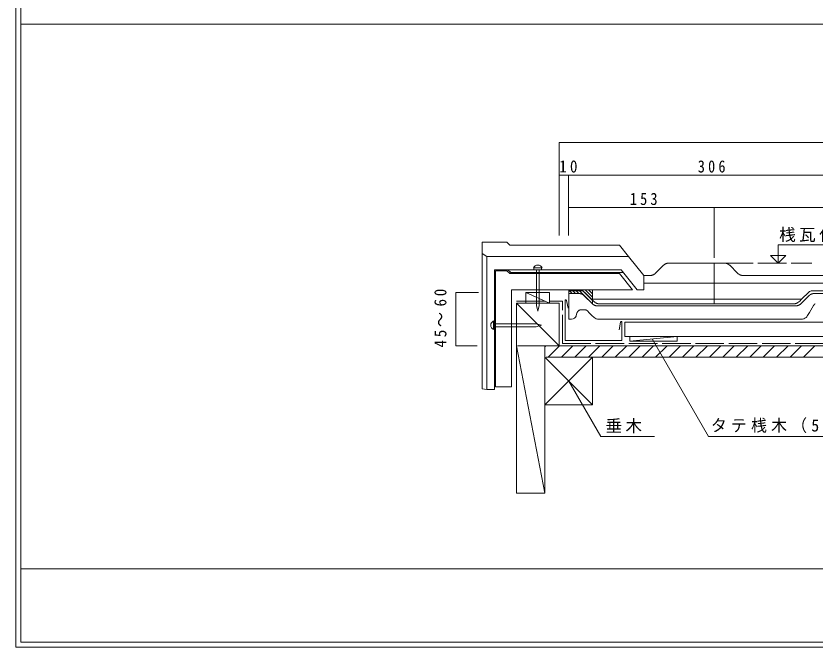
# Model space of a CAD drawing. Units: millimetres, scale not verified. Extents: x -990 to 1002, y -1561 to 1249.
# Drawn here: x -990 to -150, y -101 to 562 of the extents above; entities that cross this region are included whole.
import ezdxf

# ---------------------------------------------------------------- set-up
doc = ezdxf.new("R2010")
doc.units = ezdxf.units.MM
doc.header["$LTSCALE"] = 5
doc.linetypes.add('LONG_DASHED1', pattern=[7, 6, -1])
for name, color, linetype, lineweight in [('0-0_0', 7, 'Continuous', 18), ('0-1_寸法', 5, 'Continuous', 9), ('0-2_瓦粗い実', 5, 'Continuous', 9), ('0-4_瓦細い実', 5, 'Continuous', 9), ('0-7_桟木', 5, 'Continuous', 9), ('0-8_垂木', 7, 'Continuous', 18), ('0-9_野地板', 5, 'Continuous', 9), ('0-A_ルーフィ', 5, 'LONG_DASHED1', 9), ('0-B_板金', 5, 'Continuous', 9), ('0-C_釘とビス', 5, 'Continuous', 9), ('1-0_断面線', 5, 'Continuous', 9), ('1-3_シーラー', 5, 'Continuous', 9), ('1-4_寸法破線', 5, 'LONG_DASHED1', 9)]:
    doc.layers.add(name, color=color, linetype=linetype, lineweight=lineweight)
doc.styles.add('ＭＳ ゴシック', font='')
doc.styles.get('ＭＳ ゴシック').set_extended_font_data('MS Gothic')

msp = doc.modelspace()

# ---------------------------------------------------------------- linework, layer by layer
at = {"layer": '0-0_0', "color": 5, "lineweight": 9}
for p, q in [((-989.883, -101.157), (-989.883, 1248.843)), ((-984.883, -96.157), (-984.883, 1243.843)), ((995.117, 553.804), (-984.883, 553.804)), ((-984.883, -18.797), (995.117, -18.797)), ((-984.883, -96.157), (995.117, -96.157)), ((1000.117, -101.157), (-989.883, -101.157))]:
    msp.add_line(p, q, dxfattribs=at)
at = {"layer": '0-1_寸法'}
for p, q in [((-418.606, 429.254), (-47.959, 429.254)), ((-418.606, 331.535), (-418.606, 429.254)), ((-408.656, 395.098), (-418.606, 395.098)), ((-408.656, 395.098), (-120.981, 395.098)), ((-408.656, 360.941), (-408.656, 395.098)), ((-408.656, 331.535), (-408.656, 360.941)), ((-273.981, 360.941), (-408.606, 360.941)), ((-273.981, 360.941), (-47.959, 360.941)), ((-255.606, 308.235), (-255.606, 360.941)), ((-188.158, 321.891), (-188.158, 302.527)), ((-188.158, 321.891), (-72.426, 321.891)), ((-196.215, 310.583), (-180.102, 310.583)), ((-527.214, 271.569), (-527.214, 215.478)), ((-503.603, 271.569), (-527.214, 271.569)), ((-320.825, 222.852), (-261.535, 120.159)), ((-504.814, 215.478), (-527.214, 215.478)), ((-408.606, 178.478), (-374.935, 120.159)), ((-374.935, 120.159), (-318.229, 120.159)), ((-261.535, 120.159), (-78.21, 120.159))]:
    msp.add_line(p, q, dxfattribs=at)
msp.add_lwpolyline([(-196.215, 310.583), (-188.158, 302.527), (-180.102, 310.583)], dxfattribs=at)
at = {"layer": '0-2_瓦粗い実'}
for p, q in [((-485.606, 294.569), (-485.606, 172.569)), ((-355.206, 291.569), (-341.606, 274.569)), ((-468.606, 274.569), (-341.606, 274.569)), ((-468.606, 172.569), (-468.606, 274.569)), ((-397.919, 270.535), (-408.606, 270.535)), ((-408.606, 243.535), (-408.606, 270.535)), ((-102.606, 270.535), (-150.292, 270.535)), ((-392.263, 268.192), (-383.949, 259.878)), ((-164.263, 259.878), (-155.949, 268.192)), ((-395.202, 253.535), (-392.177, 253.535)), ((-169.919, 257.535), (-378.292, 257.535)), ((-151.056, 258.07), (-155.364, 250.746)), ((-400.659, 247.322), (-400.053, 249.748)), ((-387.317, 250.746), (-388.641, 252.07)), ((-387.317, 250.746), (-383.447, 246.876)), ((-383.447, 246.876), (-382.449, 245.878)), ((-157.286, 247.479), (-155.364, 250.746)), ((-408.606, 243.535), (-405.51, 243.535)), ((-164.181, 243.535), (-376.792, 243.535)), ((-485.606, 172.569), (-468.606, 172.569))]:
    msp.add_line(p, q, dxfattribs=at)
for points in [[(-485.606, 294.569), (-473.606, 294.569), (-470.606, 291.569), (-355.206, 291.569)], [(-392.263, 268.192), (-392.414, 268.339), (-392.569, 268.482), (-392.726, 268.62), (-392.887, 268.753), (-393.049, 268.882), (-393.215, 269.005), (-393.382, 269.124), (-393.552, 269.237), (-393.724, 269.346), (-393.897, 269.45), (-394.073, 269.549), (-394.25, 269.643), (-394.428, 269.733), (-394.608, 269.817), (-394.789, 269.897), (-394.971, 269.972), (-395.154, 270.042), (-395.337, 270.107), (-395.522, 270.167), (-395.706, 270.223), (-395.892, 270.273), (-396.077, 270.32), (-396.263, 270.361), (-396.448, 270.398), (-396.634, 270.431), (-396.819, 270.459), (-397.004, 270.482), (-397.189, 270.501), (-397.373, 270.516), (-397.556, 270.527), (-397.738, 270.533), (-397.919, 270.535)], [(-150.292, 270.535), (-150.473, 270.533), (-150.656, 270.527), (-150.839, 270.516), (-151.023, 270.501), (-151.207, 270.482), (-151.392, 270.459), (-151.578, 270.431), (-151.763, 270.398), (-151.949, 270.361), (-152.135, 270.32), (-152.32, 270.273), (-152.505, 270.223), (-152.69, 270.167), (-152.874, 270.107), (-153.058, 270.042), (-153.241, 269.972), (-153.423, 269.897), (-153.604, 269.817), (-153.784, 269.733), (-153.962, 269.643), (-154.139, 269.549), (-154.314, 269.45), (-154.488, 269.346), (-154.66, 269.237), (-154.829, 269.124), (-154.997, 269.005), (-155.162, 268.882), (-155.325, 268.753), (-155.485, 268.62), (-155.643, 268.482), (-155.797, 268.339), (-155.949, 268.192)], [(-399.686, 250.746), (-399.592, 250.928), (-399.49, 251.107), (-399.38, 251.281), (-399.263, 251.451), (-399.139, 251.616), (-399.008, 251.776), (-398.871, 251.932), (-398.726, 252.081), (-398.576, 252.225), (-398.419, 252.363), (-398.252, 252.497), (-398.073, 252.628), (-397.883, 252.755), (-397.682, 252.876), (-397.47, 252.99), (-397.248, 253.097), (-397.017, 253.194), (-396.777, 253.28), (-396.528, 253.356), (-396.273, 253.419), (-396.011, 253.469), (-395.745, 253.505), (-395.475, 253.527), (-395.202, 253.535)], [(-392.177, 253.535), (-391.994, 253.532), (-391.812, 253.522), (-391.631, 253.505), (-391.453, 253.482), (-391.276, 253.453), (-391.101, 253.418), (-390.929, 253.377), (-390.761, 253.33), (-390.595, 253.278), (-390.434, 253.221), (-390.276, 253.159), (-390.122, 253.093), (-389.973, 253.023), (-389.828, 252.948), (-389.688, 252.87), (-389.552, 252.79), (-389.421, 252.706), (-389.296, 252.621), (-389.175, 252.533), (-389.06, 252.444), (-388.95, 252.354), (-388.844, 252.262), (-388.741, 252.168), (-388.641, 252.07)], [(-378.292, 257.535), (-378.575, 257.54), (-378.862, 257.556), (-379.151, 257.582), (-379.44, 257.619), (-379.728, 257.666), (-380.014, 257.723), (-380.296, 257.79), (-380.573, 257.867), (-380.843, 257.953), (-381.106, 258.047), (-381.361, 258.148), (-381.607, 258.255), (-381.843, 258.367), (-382.069, 258.483), (-382.283, 258.601), (-382.491, 258.725), (-382.693, 258.855), (-382.891, 258.989), (-383.082, 259.128), (-383.268, 259.271), (-383.448, 259.418), (-383.621, 259.569), (-383.788, 259.722), (-383.949, 259.878)], [(-164.263, 259.878), (-164.423, 259.722), (-164.59, 259.569), (-164.764, 259.418), (-164.944, 259.271), (-165.129, 259.128), (-165.321, 258.989), (-165.518, 258.855), (-165.721, 258.725), (-165.929, 258.601), (-166.143, 258.483), (-166.368, 258.367), (-166.604, 258.255), (-166.85, 258.148), (-167.105, 258.047), (-167.369, 257.953), (-167.639, 257.867), (-167.916, 257.79), (-168.198, 257.723), (-168.484, 257.666), (-168.772, 257.619), (-169.061, 257.582), (-169.35, 257.556), (-169.636, 257.54), (-169.919, 257.535)], [(-151.056, 258.07), (-150.952, 258.239), (-150.842, 258.403), (-150.727, 258.56), (-150.607, 258.712), (-150.482, 258.858), (-150.352, 258.998), (-150.219, 259.132), (-150.081, 259.26), (-149.94, 259.382), (-149.796, 259.497), (-149.648, 259.606), (-149.498, 259.709)], [(-400.659, 247.322), (-400.664, 247.303), (-400.669, 247.284), (-400.673, 247.265), (-400.678, 247.247), (-400.684, 247.228), (-400.689, 247.209), (-400.694, 247.19), (-400.699, 247.171), (-400.704, 247.153), (-400.71, 247.134), (-400.715, 247.115), (-400.721, 247.097), (-400.727, 247.078), (-400.732, 247.06), (-400.738, 247.041), (-400.744, 247.023), (-400.75, 247.004), (-400.756, 246.986), (-400.762, 246.967), (-400.768, 246.949), (-400.774, 246.931), (-400.78, 246.912), (-400.787, 246.894), (-400.793, 246.876)], [(-399.686, 250.746), (-399.705, 250.709), (-399.723, 250.67), (-399.741, 250.632), (-399.759, 250.593), (-399.776, 250.554), (-399.793, 250.514), (-399.81, 250.474), (-399.827, 250.434), (-399.843, 250.394), (-399.86, 250.353), (-399.875, 250.312), (-399.891, 250.271), (-399.906, 250.229), (-399.921, 250.187), (-399.936, 250.145), (-399.95, 250.102), (-399.964, 250.059), (-399.978, 250.016), (-399.991, 249.972), (-400.004, 249.928), (-400.016, 249.884), (-400.029, 249.839), (-400.041, 249.794), (-400.053, 249.748)], [(-157.286, 247.479), (-157.301, 247.453), (-157.317, 247.426), (-157.332, 247.401), (-157.348, 247.375), (-157.364, 247.349), (-157.38, 247.323), (-157.396, 247.297), (-157.412, 247.272), (-157.428, 247.246), (-157.444, 247.221), (-157.46, 247.196), (-157.477, 247.171), (-157.493, 247.146), (-157.509, 247.121), (-157.526, 247.096), (-157.542, 247.071), (-157.559, 247.046), (-157.576, 247.022), (-157.593, 246.997), (-157.609, 246.973), (-157.627, 246.949), (-157.644, 246.924), (-157.661, 246.9), (-157.678, 246.876)]]:
    msp.add_lwpolyline(points, dxfattribs=at)
for centre, radius, start, end in [((-405.51, 248.535), 5, 270, 340.61945), ((-376.792, 251.535), 8, 224.99998, 229.50093), ((-376.792, 251.535), 8, 229.50093, 270), ((-164.181, 251.535), 8, 270, 310.49905), ((-164.181, 251.535), 8, 310.49905, 324.38043)]:
    msp.add_arc(centre, radius, start, end, dxfattribs=at)
at = {"layer": '0-4_瓦細い実'}
for p, q in [((-499.606, 324.535), (-499.606, 312.535)), ((-355.206, 321.535), (-345.606, 309.535)), ((-494.606, 309.535), (-345.606, 309.535)), ((-255.606, 302.535), (-303.292, 302.535)), ((-255.606, 259.535), (-255.606, 302.535)), ((-244.92, 302.535), (-255.606, 302.535)), ((-255.606, 259.535), (-255.606, 302.535)), ((-486.606, 295.535), (-472.606, 295.535)), ((-486.606, 295.535), (-486.606, 169.535)), ((-353.406, 295.535), (-336.606, 274.535)), ((-317.263, 291.878), (-308.949, 300.192)), ((-239.263, 300.192), (-230.949, 291.878)), ((-351.006, 292.535), (-469.606, 292.535)), ((-324.606, 289.535), (-329.606, 289.535)), ((-47.959, 289.535), (-225.292, 289.535)), ((-255.606, 281.535), (-329.606, 281.535)), ((-47.959, 281.535), (-255.606, 281.535)), ((-408.606, 273.535), (-408.606, 274.569)), ((-408.606, 273.535), (-395.677, 273.535)), ((-392.141, 272.07), (-384.606, 264.535)), ((-152.535, 273.535), (-89.677, 273.535)), ((-255.606, 264.535), (-384.606, 264.535)), ((-384.606, 264.535), (-382.535, 262.464)), ((-163.606, 264.535), (-255.606, 264.535)), ((-375.464, 259.535), (-255.606, 259.535)), ((-255.606, 259.535), (-172.748, 259.535)), ((-494.606, 169.535), (-486.606, 169.535))]:
    msp.add_line(p, q, dxfattribs=at)
for points in [[(-499.606, 324.535), (-473.606, 324.535), (-470.606, 321.535), (-355.206, 321.535)], [(-345.606, 309.535), (-329.606, 289.535), (-329.606, 274.535), (-336.606, 274.535)], [(-303.292, 302.535), (-303.473, 302.533), (-303.656, 302.527), (-303.839, 302.516), (-304.023, 302.501), (-304.207, 302.482), (-304.392, 302.459), (-304.578, 302.431), (-304.763, 302.398), (-304.949, 302.361), (-305.135, 302.32), (-305.32, 302.273), (-305.505, 302.223), (-305.69, 302.167), (-305.874, 302.107), (-306.058, 302.042), (-306.241, 301.972), (-306.423, 301.897), (-306.604, 301.817), (-306.784, 301.733), (-306.962, 301.643), (-307.139, 301.549), (-307.314, 301.45), (-307.488, 301.346), (-307.66, 301.237), (-307.829, 301.124), (-307.997, 301.005), (-308.162, 300.882), (-308.325, 300.753), (-308.485, 300.62), (-308.643, 300.482), (-308.797, 300.339), (-308.949, 300.192)], [(-239.263, 300.192), (-239.414, 300.339), (-239.569, 300.482), (-239.726, 300.62), (-239.887, 300.753), (-240.049, 300.882), (-240.215, 301.005), (-240.382, 301.124), (-240.552, 301.237), (-240.724, 301.346), (-240.897, 301.45), (-241.073, 301.549), (-241.25, 301.643), (-241.428, 301.733), (-241.608, 301.817), (-241.789, 301.897), (-241.971, 301.972), (-242.154, 302.042), (-242.337, 302.107), (-242.522, 302.167), (-242.706, 302.223), (-242.891, 302.273), (-243.077, 302.32), (-243.263, 302.361), (-243.448, 302.398), (-243.634, 302.431), (-243.819, 302.459), (-244.004, 302.482), (-244.189, 302.501), (-244.372, 302.516), (-244.556, 302.527), (-244.738, 302.533), (-244.919, 302.535)], [(-469.606, 292.535), (-472.606, 295.535), (-353.406, 295.535)], [(-317.263, 291.878), (-317.423, 291.722), (-317.59, 291.569), (-317.764, 291.418), (-317.944, 291.271), (-318.129, 291.128), (-318.321, 290.989), (-318.518, 290.855), (-318.721, 290.725), (-318.929, 290.601), (-319.143, 290.483), (-319.368, 290.367), (-319.604, 290.255), (-319.85, 290.148), (-320.105, 290.047), (-320.369, 289.953), (-320.639, 289.867), (-320.916, 289.79), (-321.198, 289.723), (-321.484, 289.666), (-321.772, 289.619), (-322.061, 289.582), (-322.35, 289.556), (-322.636, 289.54), (-322.919, 289.535), (-324.606, 289.535)], [(-225.292, 289.535), (-225.575, 289.54), (-225.862, 289.556), (-226.151, 289.582), (-226.44, 289.619), (-226.728, 289.666), (-227.014, 289.723), (-227.296, 289.79), (-227.573, 289.867), (-227.843, 289.953), (-228.106, 290.047), (-228.361, 290.148), (-228.607, 290.255), (-228.843, 290.367), (-229.069, 290.483), (-229.283, 290.601), (-229.491, 290.725), (-229.693, 290.855), (-229.891, 290.989), (-230.082, 291.128), (-230.268, 291.271), (-230.448, 291.418), (-230.621, 291.569), (-230.788, 291.722), (-230.949, 291.878)], [(-165.677, 262.464), (-163.606, 264.535), (-156.07, 272.071)], [(-380.458, 260.871), (-380.252, 260.756), (-380.045, 260.646), (-379.835, 260.541), (-379.624, 260.441), (-379.41, 260.347), (-379.195, 260.257), (-378.979, 260.173), (-378.761, 260.094), (-378.542, 260.021), (-378.322, 259.953), (-378.101, 259.89), (-377.879, 259.833), (-377.658, 259.781), (-377.436, 259.733), (-377.214, 259.691), (-376.992, 259.654), (-376.771, 259.622), (-376.55, 259.596), (-376.331, 259.574), (-376.112, 259.557), (-375.894, 259.545), (-375.678, 259.537), (-375.464, 259.535)], [(-172.748, 259.535), (-172.533, 259.537), (-172.317, 259.545), (-172.1, 259.557), (-171.881, 259.574), (-171.661, 259.596), (-171.44, 259.622), (-171.219, 259.654), (-170.998, 259.691), (-170.776, 259.733), (-170.554, 259.781), (-170.332, 259.833), (-170.111, 259.89), (-169.89, 259.953), (-169.67, 260.021), (-169.451, 260.094), (-169.233, 260.173), (-169.016, 260.257), (-168.801, 260.347), (-168.588, 260.441), (-168.376, 260.541), (-168.167, 260.646), (-167.959, 260.756), (-167.754, 260.871), (-167.551, 260.991)]]:
    msp.add_lwpolyline(points, dxfattribs=at)
msp.add_lwpolyline([(-494.606, 309.535), (-494.606, 169.535), (-499.606, 170.184), (-499.606, 312.535)], close=True, dxfattribs=at)
for centre, radius, start, end in [((-395.677, 268.535), 5, 44.99998, 90), ((-152.535, 268.535), 5, 90, 135), ((-375.464, 269.535), 10, 224.99998, 238.68785), ((-172.748, 269.535), 10, 301.31213, 315)]:
    msp.add_arc(centre, radius, start, end, dxfattribs=at)
at = {"layer": '0-7_桟木'}
for p, q in [((-453.638, 271.569), (-453.638, 260.478)), ((-453.638, 271.569), (-428.638, 260.478)), ((-453.638, 271.569), (-428.638, 271.569)), ((-428.638, 271.569), (-428.638, 260.478)), ((-349.693, 240.488), (-47.959, 240.488)), ((-294.461, 225.488), (-344.461, 220.488)), ((-344.461, 225.488), (-344.461, 220.488)), ((-344.461, 220.488), (-294.461, 220.488)), ((-294.461, 225.488), (-294.461, 220.488))]:
    msp.add_line(p, q, dxfattribs=at)
for points in [[(-418.606, 215.478), (-463.606, 260.478), (-463.606, 215.478)], [(-463.606, 260.478), (-418.606, 260.478), (-418.606, 215.478)], [(-349.693, 240.488), (-349.693, 225.478), (-47.959, 225.478)]]:
    msp.add_lwpolyline(points, dxfattribs=at)
at = {"layer": '0-8_垂木'}
for p, q in [((-463.606, 215.478), (-463.606, 60.478)), ((-463.606, 215.478), (-433.606, 60.478)), ((-433.606, 215.478), (-433.606, 60.478)), ((-433.606, 203.478), (-383.606, 153.479)), ((-383.606, 203.478), (-383.606, 153.479)), ((-433.606, 60.478), (-463.606, 60.478))]:
    msp.add_line(p, q, dxfattribs=at)
msp.add_lwpolyline([(-383.606, 203.478), (-433.606, 153.479), (-383.606, 153.479)], dxfattribs=at)
at = {"layer": '0-9_野地板'}
for p, q in [((-462.461, 215.478), (-47.959, 215.478)), ((-432.461, 203.478), (-47.959, 203.478))]:
    msp.add_line(p, q, dxfattribs=at)
at = {"layer": '0-A_ルーフィ'}
for p, q in [((-463.606, 262.478), (-415.287, 262.478)), ((-415.287, 217.978), (-415.287, 262.478)), ((-415.287, 217.978), (-47.959, 217.978))]:
    msp.add_line(p, q, dxfattribs=at)
at = {"layer": '0-B_板金'}
for p, q in [((-412.287, 220.978), (-412.287, 263.276)), ((-410.94, 263.07), (-409.294, 255.255)), ((-354.04, 240.282), (-355.685, 232.467)), ((-352.693, 240.488), (-352.693, 220.978)), ((-412.287, 220.978), (-352.693, 220.978))]:
    msp.add_line(p, q, dxfattribs=at)
for centre, start, end in [((-411.611, 263.19), 349.94261, 172.69951), ((-353.369, 240.401), 7.30046, 190.05737)]:
    msp.add_arc(centre, 0.681, start, end, dxfattribs=at)
at = {"layer": '0-C_釘とビス'}
for p, q in [((-445.605, 297.534), (-436.606, 297.534)), ((-445.105, 295.535), (-445.105, 297.534)), ((-442.605, 295.535), (-442.605, 258.073)), ((-439.606, 295.535), (-439.606, 258.073)), ((-437.106, 297.534), (-437.106, 295.535)), ((-441.106, 252.073), (-442.605, 258.073)), ((-441.106, 252.073), (-439.606, 258.073)), ((-487.606, 232.682), (-487.606, 241.681)), ((-487.606, 241.181), (-485.606, 241.181)), ((-485.606, 235.681), (-442.944, 235.681)), ((-437.239, 237.182), (-442.944, 235.681)), ((-485.606, 233.182), (-487.606, 233.182))]:
    msp.add_line(p, q, dxfattribs=at)
msp.add_lwpolyline([(-485.606, 238.681), (-442.944, 238.681), (-437.239, 237.182)], dxfattribs=at)
for centre, start, end in [((-441.106, 295.659), 22.62238, 157.37761), ((-485.731, 237.182), 112.62239, 247.37759)]:
    msp.add_arc(centre, 4.875, start, end, dxfattribs=at)
at = {"layer": '1-0_断面線'}
for p, q in [((-433.606, 214.376), (-432.491, 215.491)), ((-430.348, 203.492), (-418.349, 215.491)), ((-416.206, 203.492), (-404.207, 215.491)), ((-402.064, 203.492), (-390.064, 215.491)), ((-387.921, 203.492), (-375.922, 215.493)), ((-373.779, 203.492), (-361.779, 215.493)), ((-359.637, 203.492), (-347.637, 215.493)), ((-345.494, 203.493), (-333.494, 215.493)), ((-331.352, 203.493), (-319.352, 215.493)), ((-317.209, 203.493), (-305.209, 215.493)), ((-303.066, 203.493), (-291.067, 215.493)), ((-288.924, 203.494), (-276.924, 215.493)), ((-274.781, 203.494), (-262.782, 215.493)), ((-260.639, 203.494), (-248.64, 215.494)), ((-246.497, 203.494), (-234.497, 215.494)), ((-232.354, 203.495), (-220.355, 215.495)), ((-218.212, 203.495), (-206.212, 215.495)), ((-204.07, 203.495), (-192.069, 215.495)), ((-189.927, 203.495), (-177.927, 215.495)), ((-175.785, 203.495), (-163.785, 215.496)), ((-161.642, 203.495), (-149.642, 215.496))]:
    msp.add_line(p, q, dxfattribs=at)
at = {"layer": '1-3_シーラー'}
for p, q in [((-408.606, 274.569), (-408.606, 270.535)), ((-404.963, 270.535), (-408.606, 274.178)), ((-401.427, 270.535), (-405.461, 274.569)), ((-397.892, 270.535), (-401.925, 274.569)), ((-383.606, 259.785), (-398.39, 274.569)), ((-383.606, 263.32), (-394.854, 274.569)), ((-383.606, 266.856), (-391.319, 274.569)), ((-383.606, 270.391), (-387.783, 274.569)), ((-383.606, 273.927), (-384.248, 274.569)), ((-383.606, 274.569), (-383.606, 259.535))]:
    msp.add_line(p, q, dxfattribs=at)
at = {"layer": '1-4_寸法破線'}
msp.add_line((-244.556, 302.527), (-152.832, 302.527), dxfattribs=at)

# ---------------------------------------------------------------- texts
at = {"layer": '0-1_寸法', "color": 4, "char_height": 12.83, "attachment_point": 7, "style": 'ＭＳ ゴシック'}
for s, insert in [('\\T1.44;\\W0.9;10', (-418.586, 397.598)), ('\\T1.46;\\W0.85;306', (-272.815, 397.598)), ('\\T1.46;\\W0.85;153', (-344.288, 363.442)), ('\\T1.2;桟瓦仕上げ高さ', (-187.328, 324.582)), ('\\T1.2;垂木', (-369.956, 123.619)), ('\\T1.27;\\W0.95;タテ桟木（5×50mm）', (-259.032, 123.803))]:
    msp.add_mtext(s, dxfattribs=dict(at, insert=insert))
at = {"layer": '0-1_寸法', "color": 4, "insert": (-537.005, 213.85), "char_height": 12.83, "attachment_point": 7, "rotation": 90.002, "style": 'ＭＳ ゴシック'}
msp.add_mtext('\\T1.37;\\W0.9;45～60', dxfattribs=at)

doc.saveas('drawing.dxf')
